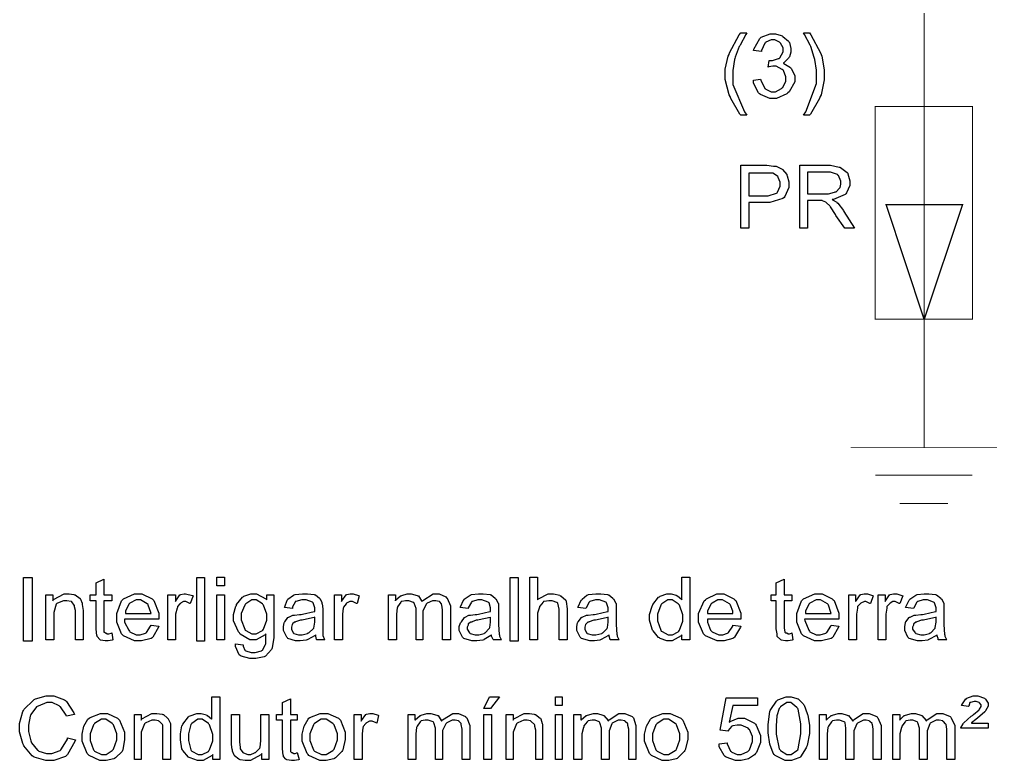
# Model space of a CAD drawing. Header units: metres. Extents: x -593 to 248, y 430 to 1024.
# Drawn here: x -157.44 to -115.18, y 899.48 to 931.51 of the extents above; entities that cross this region are included whole.
import ezdxf

# ---------------------------------------------------------------- set-up
doc = ezdxf.new("R2010")
doc.units = ezdxf.units.M
doc.header["$MEASUREMENT"] = 0
doc.layers.add('C00-7E-FF', color=150, linetype='Continuous')
doc.layers.add('CFF-7E-00', color=30, linetype='Continuous')

msp = doc.modelspace()

# ---------------------------------------------------------------- linework, layer by layer
at = {"layer": 'C00-7E-FF', "const_width": 0.0423}
for points in [[(-118.343, 936.822), (-118.343, 917.918)], [(-118.343, 917.918), (-118.343, 913.001)], [(-121.521, 913.001), (-115.203, 913.001)], [(-120.463, 911.813), (-116.264, 911.813)], [(-119.403, 910.582), (-117.325, 910.582)]]:
    msp.add_lwpolyline(points, dxfattribs=at)
for points in [[(-120.463, 927.751), (-116.264, 927.751), (-116.264, 918.552), (-120.463, 918.552), (-120.463, 927.751)], [(-119.996, 923.512), (-116.689, 923.512), (-118.343, 918.552), (-119.996, 923.512)]]:
    msp.add_lwpolyline(points, close=True, dxfattribs=at)
at = {"layer": 'C00-7E-FF'}
msp.add_lwpolyline([(-119.996, 923.512), (-116.689, 923.512), (-118.343, 918.552), (-119.996, 923.512)], close=True, dxfattribs=at)
at = {"layer": 'CFF-7E-00'}
for points in [[(-126.274, 927.371), (-126.317, 927.425), (-126.708, 928.101), (-126.74, 928.176), (-126.772, 928.25), (-126.951, 928.924), (-126.951, 929.149), (-126.951, 929.361), (-126.814, 929.924), (-126.781, 929.997), (-126.761, 930.072), (-126.338, 930.856), (-126.274, 930.929), (-126.019, 930.929), (-126.062, 930.866), (-126.306, 930.401), (-126.316, 930.379), (-126.338, 930.338), (-126.518, 929.883), (-126.528, 929.829), (-126.539, 929.777), (-126.613, 929.306), (-126.613, 929.149), (-126.613, 928.705), (-126.116, 927.52), (-126.019, 927.371), (-126.274, 927.371)], [(-125.721, 928.895), (-125.424, 928.936), (-125.414, 928.884), (-125.235, 928.535), (-125.213, 928.513), (-125.193, 928.493), (-124.954, 928.387), (-124.874, 928.387), (-124.779, 928.387), (-124.513, 928.524), (-124.491, 928.556), (-124.459, 928.578), (-124.322, 928.847), (-124.322, 928.936), (-124.322, 929.033), (-124.428, 929.3), (-124.448, 929.321), (-124.482, 929.353), (-124.745, 929.49), (-124.832, 929.49), (-124.896, 929.49), (-125.066, 929.459), (-125.087, 929.447), (-125.044, 929.744), (-125.044, 929.744), (-125.001, 929.744), (-125.001, 929.744), (-124.906, 929.744), (-124.643, 929.82), (-124.621, 929.829), (-124.589, 929.851), (-124.448, 930.12), (-124.448, 930.21), (-124.448, 930.284), (-124.557, 930.485), (-124.578, 930.506), (-124.6, 930.528), (-124.807, 930.633), (-124.874, 930.633), (-124.96, 930.633), (-125.193, 930.528), (-125.213, 930.506), (-125.235, 930.485), (-125.373, 930.168), (-125.383, 930.126), (-125.721, 930.167), (-125.711, 930.232), (-125.457, 930.686), (-125.424, 930.718), (-125.392, 930.75), (-125.004, 930.888), (-124.874, 930.888), (-124.779, 930.888), (-124.524, 930.813), (-124.491, 930.802), (-124.459, 930.782), (-124.206, 930.571), (-124.195, 930.548), (-124.174, 930.517), (-124.109, 930.255), (-124.109, 930.167), (-124.109, 930.094), (-124.174, 929.893), (-124.195, 929.871), (-124.206, 929.839), (-124.417, 929.639), (-124.448, 929.617), (-124.417, 929.607), (-124.132, 929.437), (-124.109, 929.405), (-124.078, 929.373), (-123.94, 929.078), (-123.94, 928.979), (-123.94, 928.821), (-124.184, 928.387), (-124.236, 928.344), (-124.279, 928.302), (-124.725, 928.09), (-124.874, 928.09), (-125.023, 928.09), (-125.426, 928.271), (-125.467, 928.302), (-125.51, 928.345), (-125.721, 928.758), (-125.721, 928.895)], [(-123.306, 927.371), (-123.56, 927.371), (-123.464, 927.52), (-123.007, 928.742), (-123.007, 929.149), (-123.007, 929.319), (-123.073, 929.777), (-123.094, 929.829), (-123.105, 929.872), (-123.243, 930.338), (-123.263, 930.379), (-123.274, 930.401), (-123.518, 930.866), (-123.56, 930.929), (-123.306, 930.929), (-123.254, 930.856), (-122.826, 930.072), (-122.795, 929.997), (-122.774, 929.924), (-122.668, 929.343), (-122.668, 929.149), (-122.668, 928.906), (-122.806, 928.25), (-122.838, 928.176), (-122.869, 928.101), (-123.265, 927.425), (-123.306, 927.371)], [(-126.274, 922.494), (-126.274, 925.209), (-125.256, 925.209), (-125.15, 925.209), (-124.854, 925.177), (-124.832, 925.166), (-124.748, 925.166), (-124.513, 925.059), (-124.491, 925.036), (-124.471, 925.027), (-124.29, 924.815), (-124.279, 924.783), (-124.269, 924.751), (-124.195, 924.491), (-124.195, 924.403), (-124.195, 924.255), (-124.374, 923.853), (-124.406, 923.81), (-124.45, 923.778), (-125.023, 923.598), (-125.213, 923.598), (-125.933, 923.598), (-125.933, 922.494), (-126.274, 922.494)], [(-123.729, 922.494), (-123.729, 925.209), (-122.541, 925.209), (-122.403, 925.209), (-122.022, 925.133), (-121.99, 925.122), (-121.958, 925.112), (-121.674, 924.9), (-121.652, 924.868), (-121.641, 924.837), (-121.564, 924.543), (-121.564, 924.444), (-121.564, 924.328), (-121.705, 924.011), (-121.737, 923.978), (-121.768, 923.947), (-122.266, 923.736), (-122.329, 923.725), (-122.308, 923.715), (-122.128, 923.609), (-122.117, 923.598), (-122.085, 923.566), (-121.842, 923.249), (-121.821, 923.216), (-121.353, 922.494), (-121.779, 922.494), (-122.16, 923.045), (-122.181, 923.088), (-122.392, 923.408), (-122.413, 923.428), (-122.424, 923.45), (-122.573, 923.588), (-122.583, 923.598), (-122.593, 923.609), (-122.742, 923.672), (-122.752, 923.682), (-122.806, 923.682), (-122.926, 923.682), (-122.964, 923.682), (-123.39, 923.682), (-123.39, 922.494), (-123.729, 922.494)], [(-125.933, 923.894), (-125.213, 923.894), (-125.087, 923.894), (-124.737, 924), (-124.705, 924.021), (-124.684, 924.043), (-124.578, 924.313), (-124.578, 924.403), (-124.578, 924.477), (-124.652, 924.678), (-124.662, 924.699), (-124.673, 924.721), (-124.854, 924.859), (-124.874, 924.868), (-124.874, 924.868), (-125.129, 924.868), (-125.213, 924.868), (-125.933, 924.868), (-125.933, 923.894)], [(-123.39, 923.978), (-122.583, 923.978), (-122.488, 923.978), (-122.224, 924.054), (-122.202, 924.064), (-122.15, 924.064), (-122.001, 924.213), (-121.99, 924.233), (-121.98, 924.244), (-121.949, 924.394), (-121.949, 924.444), (-121.949, 924.529), (-122.055, 924.762), (-122.076, 924.783), (-122.097, 924.805), (-122.399, 924.91), (-122.499, 924.91), (-123.39, 924.91), (-123.39, 923.978)], [(-157.277, 907.389), (-156.897, 907.389), (-156.897, 904.637), (-157.277, 904.637), (-157.277, 907.389)], [(-149.785, 907.389), (-149.446, 907.389), (-149.446, 904.637), (-149.785, 904.637), (-149.785, 907.389)], [(-148.92, 907.024), (-148.92, 907.406), (-148.581, 907.406), (-148.581, 907.024), (-148.92, 907.024)], [(-136.238, 907.389), (-135.9, 907.389), (-135.9, 904.637), (-136.238, 904.637), (-136.238, 907.389)], [(-135.392, 904.691), (-135.392, 907.406), (-135.053, 907.406), (-135.053, 906.429), (-135.011, 906.471), (-134.596, 906.682), (-134.457, 906.682), (-134.362, 906.682), (-134.099, 906.62), (-134.077, 906.598), (-134.045, 906.589), (-133.834, 906.408), (-133.823, 906.386), (-133.814, 906.354), (-133.78, 906.029), (-133.78, 905.92), (-133.78, 904.691), (-134.119, 904.691), (-134.119, 905.92), (-134.119, 906.017), (-134.183, 906.281), (-134.203, 906.302), (-134.226, 906.313), (-134.432, 906.386), (-134.5, 906.386), (-134.576, 906.386), (-134.778, 906.356), (-134.799, 906.345), (-134.821, 906.324), (-134.959, 906.155), (-134.968, 906.133), (-134.98, 906.112), (-135.053, 905.843), (-135.053, 905.752), (-135.053, 904.691), (-135.392, 904.691)], [(-128.82, 904.691), (-128.82, 904.905), (-128.851, 904.862), (-129.24, 904.648), (-129.369, 904.648), (-129.475, 904.648), (-129.761, 904.754), (-129.793, 904.775), (-129.825, 904.797), (-130.068, 905.085), (-130.089, 905.117), (-130.111, 905.16), (-130.217, 905.54), (-130.217, 905.667), (-130.217, 905.795), (-130.111, 906.144), (-130.089, 906.175), (-130.079, 906.218), (-129.825, 906.535), (-129.793, 906.556), (-129.761, 906.578), (-129.467, 906.682), (-129.369, 906.682), (-129.285, 906.682), (-129.063, 906.62), (-129.03, 906.598), (-129.01, 906.589), (-128.842, 906.451), (-128.82, 906.429), (-128.82, 907.406), (-128.478, 907.406), (-128.478, 904.691), (-128.82, 904.691)], [(-153.46, 904.99), (-153.418, 904.691), (-153.44, 904.681), (-153.613, 904.648), (-153.671, 904.648), (-153.746, 904.648), (-153.947, 904.681), (-153.967, 904.691), (-153.978, 904.702), (-154.086, 904.841), (-154.096, 904.862), (-154.107, 904.873), (-154.137, 905.151), (-154.137, 905.244), (-154.137, 906.386), (-154.392, 906.386), (-154.392, 906.641), (-154.137, 906.641), (-154.137, 907.151), (-153.799, 907.321), (-153.799, 906.641), (-153.46, 906.641), (-153.46, 906.386), (-153.799, 906.386), (-153.799, 905.244), (-153.799, 905.192), (-153.799, 905.072), (-153.799, 905.031), (-153.779, 905.031), (-153.73, 904.99), (-153.714, 904.99), (-153.714, 904.99), (-153.652, 904.947), (-153.63, 904.947), (-153.588, 904.947), (-153.482, 904.981), (-153.46, 904.99)], [(-124.067, 904.99), (-124.025, 904.691), (-124.047, 904.681), (-124.221, 904.648), (-124.279, 904.648), (-124.344, 904.648), (-124.524, 904.681), (-124.535, 904.691), (-124.557, 904.702), (-124.695, 904.841), (-124.705, 904.862), (-124.705, 904.958), (-124.748, 905.174), (-124.748, 905.244), (-124.748, 906.386), (-124.96, 906.386), (-124.96, 906.641), (-124.748, 906.641), (-124.748, 907.151), (-124.406, 907.321), (-124.406, 906.641), (-124.067, 906.641), (-124.067, 906.386), (-124.406, 906.386), (-124.406, 905.244), (-124.406, 905.192), (-124.375, 905.043), (-124.364, 905.031), (-124.364, 905.031), (-124.333, 904.99), (-124.322, 904.99), (-124.29, 904.99), (-124.22, 904.947), (-124.195, 904.947), (-124.163, 904.947), (-124.078, 904.981), (-124.067, 904.99)], [(-156.302, 904.691), (-156.302, 906.641), (-156.003, 906.641), (-156.003, 906.386), (-155.971, 906.44), (-155.519, 906.682), (-155.367, 906.682), (-155.294, 906.682), (-155.093, 906.652), (-155.071, 906.641), (-155.04, 906.632), (-154.829, 906.483), (-154.818, 906.471), (-154.808, 906.451), (-154.732, 906.276), (-154.732, 906.217), (-154.732, 906.217), (-154.688, 905.964), (-154.688, 905.879), (-154.688, 904.691), (-155.028, 904.691), (-155.028, 905.879), (-155.028, 905.954), (-155.071, 906.12), (-155.071, 906.175), (-155.082, 906.197), (-155.188, 906.335), (-155.198, 906.345), (-155.22, 906.356), (-155.395, 906.386), (-155.453, 906.386), (-155.548, 906.386), (-155.802, 906.281), (-155.833, 906.259), (-155.855, 906.239), (-155.96, 905.875), (-155.96, 905.752), (-155.96, 904.691), (-156.302, 904.691)], [(-151.761, 905.328), (-151.422, 905.286), (-151.444, 905.234), (-151.687, 904.808), (-151.718, 904.775), (-151.763, 904.754), (-152.176, 904.648), (-152.314, 904.648), (-152.483, 904.648), (-152.95, 904.862), (-152.992, 904.905), (-153.034, 904.947), (-153.245, 905.456), (-153.245, 905.624), (-153.245, 905.825), (-153.034, 906.377), (-152.992, 906.429), (-152.95, 906.471), (-152.474, 906.682), (-152.314, 906.682), (-152.155, 906.682), (-151.72, 906.471), (-151.677, 906.429), (-151.636, 906.387), (-151.422, 905.847), (-151.422, 905.667), (-151.422, 905.646), (-151.422, 905.599), (-151.422, 905.583), (-152.906, 905.583), (-152.906, 905.456), (-152.727, 905.106), (-152.695, 905.074), (-152.675, 905.043), (-152.405, 904.905), (-152.314, 904.905), (-152.23, 904.905), (-151.998, 904.981), (-151.976, 904.99), (-151.955, 905.012), (-151.783, 905.286), (-151.761, 905.328)], [(-151.042, 904.691), (-151.042, 906.641), (-150.703, 906.641), (-150.703, 906.345), (-150.693, 906.377), (-150.514, 906.632), (-150.492, 906.641), (-150.482, 906.652), (-150.329, 906.682), (-150.277, 906.682), (-150.277, 906.682), (-149.97, 906.609), (-149.938, 906.598), (-150.065, 906.259), (-150.087, 906.27), (-150.262, 906.345), (-150.32, 906.345), (-150.364, 906.345), (-150.482, 906.281), (-150.492, 906.259), (-150.514, 906.25), (-150.619, 906.13), (-150.619, 906.09), (-150.63, 906.058), (-150.703, 905.798), (-150.703, 905.709), (-150.703, 904.691), (-151.042, 904.691)], [(-148.92, 904.691), (-148.92, 906.641), (-148.581, 906.641), (-148.581, 904.691), (-148.92, 904.691)], [(-148.115, 904.522), (-147.777, 904.479), (-147.777, 904.415), (-147.703, 904.247), (-147.692, 904.225), (-147.671, 904.216), (-147.431, 904.14), (-147.35, 904.14), (-147.255, 904.14), (-146.992, 904.216), (-146.97, 904.225), (-146.949, 904.247), (-146.811, 904.49), (-146.8, 904.522), (-146.8, 904.629), (-146.8, 904.869), (-146.8, 904.947), (-146.832, 904.905), (-147.221, 904.691), (-147.35, 904.691), (-147.499, 904.691), (-147.914, 904.936), (-147.945, 904.99), (-147.988, 905.033), (-148.2, 905.508), (-148.2, 905.667), (-148.2, 905.795), (-148.096, 906.144), (-148.074, 906.175), (-148.064, 906.218), (-147.809, 906.535), (-147.777, 906.556), (-147.746, 906.578), (-147.449, 906.682), (-147.35, 906.682), (-147.203, 906.682), (-146.8, 906.471), (-146.757, 906.429), (-146.757, 906.641), (-146.461, 906.641), (-146.461, 904.947), (-146.461, 904.789), (-146.526, 904.341), (-146.547, 904.31), (-146.558, 904.268), (-146.811, 903.992), (-146.843, 903.971), (-146.875, 903.961), (-147.232, 903.886), (-147.35, 903.886), (-147.489, 903.886), (-147.872, 903.992), (-147.904, 904.013), (-147.947, 904.045), (-148.115, 904.403), (-148.115, 904.522)], [(-144.637, 904.905), (-144.67, 904.884), (-144.988, 904.702), (-145.02, 904.691), (-145.051, 904.681), (-145.313, 904.648), (-145.4, 904.648), (-145.517, 904.648), (-145.845, 904.754), (-145.866, 904.775), (-145.899, 904.808), (-146.036, 905.103), (-146.036, 905.201), (-146.036, 905.265), (-146.005, 905.434), (-145.994, 905.455), (-145.984, 905.477), (-145.846, 905.657), (-145.825, 905.667), (-145.804, 905.678), (-145.629, 905.752), (-145.57, 905.752), (-145.56, 905.763), (-145.345, 905.794), (-145.273, 905.794), (-145.21, 905.805), (-144.713, 905.911), (-144.681, 905.92), (-144.681, 905.942), (-144.681, 906.006), (-144.681, 906.006), (-144.681, 906.08), (-144.757, 906.293), (-144.766, 906.302), (-144.788, 906.324), (-145.057, 906.429), (-145.147, 906.429), (-145.243, 906.429), (-145.507, 906.356), (-145.528, 906.345), (-145.539, 906.324), (-145.655, 906.118), (-145.655, 906.048), (-145.994, 906.09), (-145.984, 906.121), (-145.877, 906.408), (-145.866, 906.429), (-145.845, 906.451), (-145.601, 906.62), (-145.57, 906.641), (-145.538, 906.652), (-145.213, 906.682), (-145.104, 906.682), (-144.999, 906.682), (-144.713, 906.652), (-144.681, 906.641), (-144.66, 906.632), (-144.478, 906.494), (-144.467, 906.471), (-144.458, 906.462), (-144.382, 906.31), (-144.382, 906.259), (-144.372, 906.25), (-144.34, 906.035), (-144.34, 905.963), (-144.34, 905.497), (-144.34, 905.35), (-144.34, 905.016), (-144.34, 904.905), (-144.331, 904.884), (-144.266, 904.702), (-144.255, 904.691), (-144.594, 904.691), (-144.605, 904.702), (-144.637, 904.855), (-144.637, 904.905)], [(-143.832, 904.691), (-143.832, 906.641), (-143.536, 906.641), (-143.536, 906.345), (-143.515, 906.377), (-143.334, 906.632), (-143.323, 906.641), (-143.303, 906.652), (-143.158, 906.682), (-143.11, 906.682), (-143.026, 906.682), (-142.793, 906.609), (-142.771, 906.598), (-142.855, 906.259), (-142.877, 906.27), (-143.052, 906.345), (-143.11, 906.345), (-143.164, 906.345), (-143.314, 906.281), (-143.323, 906.259), (-143.334, 906.25), (-143.441, 906.112), (-143.45, 906.09), (-143.461, 906.058), (-143.493, 905.798), (-143.493, 905.709), (-143.493, 904.691), (-143.832, 904.691)], [(-141.497, 904.691), (-141.497, 906.641), (-141.201, 906.641), (-141.201, 906.386), (-141.192, 906.408), (-140.98, 906.589), (-140.948, 906.598), (-140.927, 906.609), (-140.689, 906.682), (-140.609, 906.682), (-140.514, 906.682), (-140.259, 906.609), (-140.226, 906.598), (-140.205, 906.589), (-140.067, 906.377), (-140.056, 906.345), (-140.015, 906.398), (-139.569, 906.682), (-139.421, 906.682), (-139.316, 906.682), (-139.02, 906.546), (-138.998, 906.513), (-138.966, 906.492), (-138.825, 906.16), (-138.825, 906.048), (-138.825, 904.691), (-139.167, 904.691), (-139.167, 905.92), (-139.167, 905.995), (-139.2, 906.196), (-139.21, 906.217), (-139.21, 906.25), (-139.284, 906.335), (-139.294, 906.345), (-139.316, 906.356), (-139.459, 906.386), (-139.506, 906.386), (-139.592, 906.386), (-139.823, 906.281), (-139.844, 906.259), (-139.866, 906.239), (-140.013, 905.937), (-140.013, 905.836), (-140.013, 904.691), (-140.31, 904.691), (-140.31, 905.963), (-140.31, 906.048), (-140.388, 906.281), (-140.398, 906.302), (-140.42, 906.313), (-140.627, 906.386), (-140.694, 906.386), (-140.758, 906.386), (-140.927, 906.356), (-140.948, 906.345), (-140.97, 906.324), (-141.108, 906.121), (-141.117, 906.09), (-141.128, 906.069), (-141.16, 905.8), (-141.16, 905.709), (-141.16, 904.691), (-141.497, 904.691)], [(-137.045, 904.905), (-137.077, 904.884), (-137.364, 904.702), (-137.384, 904.691), (-137.417, 904.681), (-137.68, 904.648), (-137.767, 904.648), (-137.895, 904.648), (-138.244, 904.754), (-138.276, 904.775), (-138.307, 904.808), (-138.445, 905.103), (-138.445, 905.201), (-138.445, 905.265), (-138.382, 905.434), (-138.36, 905.455), (-138.35, 905.477), (-138.212, 905.657), (-138.19, 905.667), (-138.181, 905.678), (-138.03, 905.752), (-137.98, 905.752), (-137.959, 905.763), (-137.752, 905.794), (-137.683, 905.794), (-137.609, 905.805), (-137.119, 905.911), (-137.088, 905.92), (-137.088, 905.942), (-137.088, 906.006), (-137.088, 906.006), (-137.088, 906.08), (-137.151, 906.293), (-137.172, 906.302), (-137.194, 906.324), (-137.467, 906.429), (-137.556, 906.429), (-137.642, 906.429), (-137.873, 906.356), (-137.894, 906.345), (-137.916, 906.324), (-138.054, 906.08), (-138.063, 906.048), (-138.403, 906.09), (-138.393, 906.121), (-138.255, 906.408), (-138.233, 906.429), (-138.223, 906.451), (-137.968, 906.62), (-137.937, 906.641), (-137.905, 906.652), (-137.612, 906.682), (-137.514, 906.682), (-137.408, 906.682), (-137.11, 906.652), (-137.088, 906.641), (-137.067, 906.632), (-136.887, 906.494), (-136.876, 906.471), (-136.855, 906.462), (-136.76, 906.281), (-136.749, 906.259), (-136.749, 906.186), (-136.749, 906.019), (-136.749, 905.963), (-136.749, 905.497), (-136.749, 905.35), (-136.717, 904.927), (-136.706, 904.905), (-136.706, 904.853), (-136.633, 904.702), (-136.622, 904.691), (-136.961, 904.691), (-136.972, 904.702), (-137.045, 904.855), (-137.045, 904.905)], [(-131.957, 904.905), (-131.989, 904.884), (-132.306, 904.702), (-132.338, 904.691), (-132.36, 904.681), (-132.598, 904.648), (-132.677, 904.648), (-132.805, 904.648), (-133.156, 904.754), (-133.188, 904.775), (-133.219, 904.808), (-133.357, 905.103), (-133.357, 905.201), (-133.357, 905.265), (-133.326, 905.434), (-133.315, 905.455), (-133.305, 905.477), (-133.156, 905.657), (-133.145, 905.667), (-133.125, 905.678), (-132.948, 905.752), (-132.889, 905.752), (-132.868, 905.763), (-132.661, 905.794), (-132.593, 905.794), (-132.529, 905.805), (-132.032, 905.911), (-132, 905.92), (-132, 905.942), (-132, 906.006), (-132, 906.006), (-132, 906.08), (-132.074, 906.293), (-132.084, 906.302), (-132.106, 906.324), (-132.376, 906.429), (-132.466, 906.429), (-132.551, 906.429), (-132.794, 906.356), (-132.804, 906.345), (-132.825, 906.324), (-132.963, 906.08), (-132.973, 906.048), (-133.315, 906.09), (-133.305, 906.121), (-133.167, 906.408), (-133.145, 906.429), (-133.134, 906.451), (-132.921, 906.62), (-132.889, 906.641), (-132.857, 906.652), (-132.532, 906.682), (-132.423, 906.682), (-132.319, 906.682), (-132.032, 906.652), (-132, 906.641), (-131.979, 906.632), (-131.799, 906.494), (-131.788, 906.471), (-131.778, 906.462), (-131.671, 906.281), (-131.658, 906.259), (-131.658, 906.186), (-131.658, 906.019), (-131.658, 905.963), (-131.658, 905.497), (-131.658, 905.35), (-131.627, 904.927), (-131.616, 904.905), (-131.616, 904.853), (-131.543, 904.702), (-131.531, 904.691), (-131.915, 904.691), (-131.926, 904.702), (-131.957, 904.855), (-131.957, 904.905)], [(-126.613, 905.328), (-126.274, 905.286), (-126.285, 905.234), (-126.539, 904.808), (-126.571, 904.775), (-126.613, 904.754), (-126.994, 904.648), (-127.12, 904.648), (-127.301, 904.648), (-127.801, 904.862), (-127.842, 904.905), (-127.885, 904.947), (-128.098, 905.456), (-128.098, 905.624), (-128.098, 905.825), (-127.855, 906.377), (-127.801, 906.429), (-127.76, 906.471), (-127.313, 906.682), (-127.163, 906.682), (-127.005, 906.682), (-126.571, 906.471), (-126.528, 906.429), (-126.486, 906.387), (-126.274, 905.847), (-126.274, 905.667), (-126.274, 905.646), (-126.274, 905.599), (-126.274, 905.583), (-127.716, 905.583), (-127.716, 905.456), (-127.578, 905.106), (-127.546, 905.074), (-127.515, 905.043), (-127.22, 904.905), (-127.12, 904.905), (-127.047, 904.905), (-126.846, 904.981), (-126.824, 904.99), (-126.804, 905.012), (-126.624, 905.286), (-126.613, 905.328)], [(-122.372, 905.328), (-122.033, 905.286), (-122.044, 905.234), (-122.297, 904.808), (-122.329, 904.775), (-122.372, 904.754), (-122.785, 904.648), (-122.922, 904.648), (-123.092, 904.648), (-123.561, 904.862), (-123.602, 904.905), (-123.645, 904.947), (-123.856, 905.456), (-123.856, 905.624), (-123.856, 905.825), (-123.645, 906.377), (-123.602, 906.429), (-123.561, 906.471), (-123.081, 906.682), (-122.922, 906.682), (-122.763, 906.682), (-122.329, 906.471), (-122.286, 906.429), (-122.245, 906.387), (-122.033, 905.847), (-122.033, 905.667), (-122.033, 905.646), (-122.033, 905.599), (-122.033, 905.583), (-123.517, 905.583), (-123.507, 905.53), (-123.338, 905.106), (-123.306, 905.074), (-123.285, 905.043), (-123.013, 904.905), (-122.922, 904.905), (-122.838, 904.905), (-122.605, 904.981), (-122.583, 904.99), (-122.562, 905.012), (-122.383, 905.286), (-122.372, 905.328)], [(-121.607, 904.691), (-121.607, 906.641), (-121.311, 906.641), (-121.311, 906.345), (-121.29, 906.377), (-121.121, 906.632), (-121.098, 906.641), (-121.089, 906.652), (-120.939, 906.682), (-120.887, 906.682), (-120.803, 906.682), (-120.58, 906.609), (-120.548, 906.598), (-120.675, 906.259), (-120.697, 906.27), (-120.871, 906.345), (-120.929, 906.345), (-120.929, 906.345), (-121.089, 906.281), (-121.098, 906.259), (-121.121, 906.25), (-121.225, 906.13), (-121.225, 906.09), (-121.236, 906.058), (-121.268, 905.798), (-121.268, 905.709), (-121.268, 904.691), (-121.607, 904.691)], [(-120.336, 904.691), (-120.336, 906.641), (-120.04, 906.641), (-120.04, 906.345), (-120.019, 906.377), (-119.851, 906.632), (-119.829, 906.641), (-119.82, 906.652), (-119.668, 906.682), (-119.617, 906.682), (-119.533, 906.682), (-119.31, 906.609), (-119.278, 906.598), (-119.405, 906.259), (-119.427, 906.27), (-119.602, 906.345), (-119.66, 906.345), (-119.702, 906.345), (-119.82, 906.281), (-119.829, 906.259), (-119.851, 906.25), (-119.956, 906.13), (-119.956, 906.09), (-119.967, 906.058), (-119.999, 905.798), (-119.999, 905.709), (-119.999, 904.691), (-120.336, 904.691)], [(-117.791, 904.905), (-117.823, 904.884), (-118.141, 904.702), (-118.173, 904.691), (-118.195, 904.681), (-118.432, 904.648), (-118.51, 904.648), (-118.638, 904.648), (-118.99, 904.754), (-119.022, 904.775), (-119.053, 904.808), (-119.191, 905.103), (-119.191, 905.201), (-119.191, 905.265), (-119.16, 905.434), (-119.149, 905.455), (-119.139, 905.477), (-118.99, 905.657), (-118.979, 905.667), (-118.958, 905.678), (-118.782, 905.752), (-118.723, 905.752), (-118.702, 905.763), (-118.495, 905.794), (-118.426, 905.794), (-118.353, 905.805), (-117.866, 905.911), (-117.834, 905.92), (-117.834, 905.942), (-117.834, 906.006), (-117.834, 906.006), (-117.834, 906.08), (-117.897, 906.293), (-117.918, 906.302), (-117.94, 906.324), (-118.21, 906.429), (-118.299, 906.429), (-118.385, 906.429), (-118.618, 906.356), (-118.638, 906.345), (-118.661, 906.324), (-118.8, 906.08), (-118.81, 906.048), (-119.149, 906.09), (-119.139, 906.121), (-119.001, 906.408), (-118.979, 906.429), (-118.969, 906.451), (-118.713, 906.62), (-118.68, 906.641), (-118.648, 906.652), (-118.355, 906.682), (-118.257, 906.682), (-118.152, 906.682), (-117.866, 906.652), (-117.834, 906.641), (-117.813, 906.632), (-117.633, 906.494), (-117.622, 906.471), (-117.601, 906.462), (-117.506, 906.281), (-117.495, 906.259), (-117.495, 906.186), (-117.495, 906.019), (-117.495, 905.963), (-117.495, 905.497), (-117.495, 905.35), (-117.463, 904.927), (-117.452, 904.905), (-117.452, 904.853), (-117.379, 904.702), (-117.368, 904.691), (-117.75, 904.691), (-117.75, 904.745), (-117.791, 904.865), (-117.791, 904.905)], [(-152.865, 905.836), (-151.761, 905.836), (-151.772, 905.879), (-151.88, 906.196), (-151.891, 906.217), (-151.922, 906.25), (-152.216, 906.429), (-152.314, 906.429), (-152.41, 906.429), (-152.675, 906.281), (-152.695, 906.259), (-152.727, 906.239), (-152.865, 905.937), (-152.865, 905.836)], [(-147.861, 905.709), (-147.861, 905.562), (-147.714, 905.148), (-147.692, 905.117), (-147.671, 905.096), (-147.4, 904.947), (-147.309, 904.947), (-147.214, 904.947), (-146.949, 905.096), (-146.927, 905.117), (-146.895, 905.148), (-146.757, 905.537), (-146.757, 905.667), (-146.757, 905.805), (-146.895, 906.185), (-146.927, 906.217), (-146.949, 906.25), (-147.219, 906.429), (-147.309, 906.429), (-147.405, 906.429), (-147.671, 906.25), (-147.692, 906.217), (-147.714, 906.196), (-147.861, 905.832), (-147.861, 905.709)], [(-129.878, 905.667), (-129.878, 905.519), (-129.731, 905.106), (-129.708, 905.074), (-129.677, 905.054), (-129.415, 904.905), (-129.327, 904.905), (-129.232, 904.905), (-128.978, 905.043), (-128.946, 905.074), (-128.926, 905.106), (-128.774, 905.495), (-128.774, 905.624), (-128.774, 905.773), (-128.926, 906.185), (-128.946, 906.217), (-128.978, 906.25), (-129.24, 906.429), (-129.327, 906.429), (-129.423, 906.429), (-129.688, 906.25), (-129.708, 906.217), (-129.731, 906.196), (-129.878, 905.799), (-129.878, 905.667)], [(-127.716, 905.836), (-126.613, 905.836), (-126.613, 905.931), (-126.72, 906.196), (-126.74, 906.217), (-126.762, 906.25), (-127.064, 906.429), (-127.163, 906.429), (-127.26, 906.429), (-127.515, 906.281), (-127.546, 906.259), (-127.568, 906.239), (-127.716, 905.937), (-127.716, 905.836)], [(-123.474, 905.836), (-122.372, 905.836), (-122.383, 905.879), (-122.489, 906.196), (-122.499, 906.217), (-122.53, 906.25), (-122.824, 906.429), (-122.922, 906.429), (-123.018, 906.429), (-123.285, 906.281), (-123.306, 906.259), (-123.338, 906.239), (-123.474, 905.937), (-123.474, 905.836)], [(-144.681, 905.667), (-144.713, 905.657), (-145.169, 905.551), (-145.232, 905.54), (-145.306, 905.54), (-145.519, 905.466), (-145.528, 905.455), (-145.56, 905.455), (-145.645, 905.382), (-145.655, 905.37), (-145.666, 905.361), (-145.697, 905.241), (-145.697, 905.201), (-145.697, 905.148), (-145.624, 905.001), (-145.612, 904.99), (-145.592, 904.97), (-145.385, 904.905), (-145.316, 904.905), (-145.232, 904.905), (-144.999, 904.97), (-144.977, 904.99), (-144.945, 905.001), (-144.745, 905.18), (-144.724, 905.201), (-144.724, 905.201), (-144.681, 905.456), (-144.681, 905.54), (-144.681, 905.667)], [(-137.088, 905.667), (-137.11, 905.657), (-137.577, 905.551), (-137.641, 905.54), (-137.704, 905.54), (-137.884, 905.466), (-137.894, 905.455), (-137.937, 905.455), (-138.054, 905.382), (-138.063, 905.37), (-138.063, 905.329), (-138.106, 905.234), (-138.106, 905.201), (-138.106, 905.148), (-138.001, 905.001), (-137.98, 904.99), (-137.97, 904.97), (-137.755, 904.905), (-137.683, 904.905), (-137.598, 904.905), (-137.364, 904.97), (-137.341, 904.99), (-137.321, 905.001), (-137.142, 905.18), (-137.13, 905.201), (-137.121, 905.223), (-137.088, 905.461), (-137.088, 905.54), (-137.088, 905.667)], [(-132, 905.667), (-132.032, 905.657), (-132.486, 905.551), (-132.55, 905.54), (-132.624, 905.54), (-132.825, 905.466), (-132.846, 905.455), (-132.878, 905.455), (-132.963, 905.382), (-132.973, 905.37), (-132.984, 905.361), (-133.016, 905.241), (-133.016, 905.201), (-133.016, 905.148), (-132.941, 905.001), (-132.93, 904.99), (-132.91, 904.97), (-132.703, 904.905), (-132.634, 904.905), (-132.539, 904.905), (-132.285, 904.97), (-132.254, 904.99), (-132.233, 905.001), (-132.053, 905.18), (-132.042, 905.201), (-132.032, 905.223), (-132, 905.461), (-132, 905.54), (-132, 905.667)], [(-117.834, 905.667), (-117.866, 905.657), (-118.32, 905.551), (-118.384, 905.54), (-118.458, 905.54), (-118.659, 905.466), (-118.68, 905.455), (-118.713, 905.455), (-118.8, 905.382), (-118.81, 905.37), (-118.81, 905.329), (-118.852, 905.234), (-118.852, 905.201), (-118.852, 905.148), (-118.745, 905.001), (-118.723, 904.99), (-118.713, 904.97), (-118.498, 904.905), (-118.426, 904.905), (-118.343, 904.905), (-118.119, 904.97), (-118.087, 904.99), (-118.067, 905.001), (-117.887, 905.18), (-117.876, 905.201), (-117.867, 905.223), (-117.834, 905.461), (-117.834, 905.54), (-117.834, 905.667)], [(-155.367, 900.452), (-155.028, 900.367), (-155.051, 900.294), (-155.369, 899.733), (-155.41, 899.69), (-155.464, 899.649), (-155.964, 899.478), (-156.13, 899.478), (-156.31, 899.478), (-156.81, 899.616), (-156.852, 899.648), (-156.905, 899.679), (-157.254, 900.104), (-157.275, 900.156), (-157.297, 900.21), (-157.444, 900.711), (-157.444, 900.878), (-157.444, 901.07), (-157.297, 901.588), (-157.275, 901.64), (-157.243, 901.694), (-156.863, 902.074), (-156.809, 902.106), (-156.757, 902.138), (-156.287, 902.275), (-156.13, 902.275), (-155.961, 902.275), (-155.496, 902.095), (-155.453, 902.063), (-155.412, 902.032), (-155.093, 901.534), (-155.071, 901.471), (-155.41, 901.386), (-155.432, 901.44), (-155.675, 901.789), (-155.706, 901.81), (-155.738, 901.841), (-156.032, 901.979), (-156.13, 901.979), (-156.269, 901.979), (-156.641, 901.832), (-156.682, 901.81), (-156.714, 901.789), (-156.958, 901.471), (-156.978, 901.428), (-156.989, 901.386), (-157.064, 901.006), (-157.064, 900.878), (-157.064, 900.729), (-156.959, 900.326), (-156.937, 900.283), (-156.927, 900.241), (-156.672, 899.923), (-156.641, 899.901), (-156.609, 899.88), (-156.284, 899.774), (-156.175, 899.774), (-156.048, 899.774), (-155.695, 899.912), (-155.664, 899.944), (-155.632, 899.975), (-155.378, 900.4), (-155.367, 900.452)], [(-149.092, 899.521), (-149.092, 899.733), (-149.124, 899.692), (-149.512, 899.478), (-149.642, 899.478), (-149.759, 899.478), (-150.066, 899.584), (-150.107, 899.605), (-150.139, 899.627), (-150.383, 899.912), (-150.404, 899.944), (-150.426, 899.987), (-150.492, 900.367), (-150.492, 900.494), (-150.492, 900.622), (-150.426, 900.973), (-150.404, 901.005), (-150.394, 901.047), (-150.139, 901.366), (-150.107, 901.386), (-150.076, 901.409), (-149.782, 901.513), (-149.684, 901.513), (-149.6, 901.513), (-149.368, 901.45), (-149.345, 901.428), (-149.325, 901.418), (-149.146, 901.281), (-149.135, 901.258), (-149.135, 902.233), (-148.793, 902.233), (-148.793, 899.521), (-149.092, 899.521)], [(-145.443, 899.817), (-145.359, 899.521), (-145.39, 899.511), (-145.557, 899.478), (-145.612, 899.478), (-145.687, 899.478), (-145.888, 899.511), (-145.909, 899.521), (-145.931, 899.532), (-146.036, 899.652), (-146.036, 899.69), (-146.046, 899.701), (-146.078, 899.978), (-146.078, 900.071), (-146.078, 901.217), (-146.334, 901.217), (-146.334, 901.471), (-146.078, 901.471), (-146.078, 901.979), (-145.739, 902.147), (-145.739, 901.471), (-145.443, 901.471), (-145.443, 901.217), (-145.739, 901.217), (-145.739, 900.071), (-145.739, 900.018), (-145.739, 899.9), (-145.739, 899.86), (-145.739, 899.86), (-145.697, 899.817), (-145.697, 899.817), (-145.665, 899.817), (-145.595, 899.774), (-145.57, 899.774), (-145.538, 899.774), (-145.454, 899.807), (-145.443, 899.817)], [(-137.384, 901.724), (-137.13, 902.233), (-136.706, 902.233), (-137.088, 901.724), (-137.384, 901.724)], [(-134.288, 901.851), (-134.288, 902.233), (-133.991, 902.233), (-133.991, 901.851), (-134.288, 901.851)], [(-127.206, 900.197), (-126.867, 900.24), (-126.857, 900.199), (-126.72, 899.882), (-126.697, 899.86), (-126.666, 899.839), (-126.436, 899.733), (-126.358, 899.733), (-126.252, 899.733), (-125.966, 899.87), (-125.933, 899.901), (-125.901, 899.934), (-125.763, 900.291), (-125.763, 900.41), (-125.763, 900.517), (-125.901, 900.815), (-125.933, 900.835), (-125.955, 900.867), (-126.258, 901.005), (-126.358, 901.005), (-126.433, 901.005), (-126.623, 900.973), (-126.655, 900.962), (-126.677, 900.942), (-126.814, 900.771), (-126.824, 900.749), (-127.163, 900.791), (-126.91, 902.19), (-125.552, 902.19), (-125.552, 901.851), (-126.613, 901.851), (-126.781, 901.132), (-126.74, 901.164), (-126.391, 901.301), (-126.274, 901.301), (-126.116, 901.301), (-125.679, 901.09), (-125.636, 901.047), (-125.604, 901.006), (-125.424, 900.56), (-125.424, 900.41), (-125.424, 900.251), (-125.595, 899.828), (-125.636, 899.774), (-125.679, 899.722), (-125.934, 899.548), (-126.252, 899.478), (-126.358, 899.478), (-126.507, 899.478), (-126.91, 899.616), (-126.951, 899.648), (-126.994, 899.69), (-127.206, 900.071), (-127.206, 900.197)], [(-125.087, 900.835), (-125.087, 901.037), (-125.023, 901.588), (-125.001, 901.64), (-124.98, 901.683), (-124.737, 902.043), (-124.705, 902.063), (-124.673, 902.095), (-124.315, 902.233), (-124.195, 902.233), (-124.1, 902.233), (-123.845, 902.158), (-123.813, 902.147), (-123.793, 902.138), (-123.582, 901.926), (-123.56, 901.894), (-123.539, 901.862), (-123.401, 901.513), (-123.39, 901.471), (-123.381, 901.439), (-123.306, 900.987), (-123.306, 900.835), (-123.306, 900.645), (-123.412, 900.124), (-123.433, 900.071), (-123.444, 900.018), (-123.697, 899.638), (-123.729, 899.605), (-123.761, 899.584), (-124.087, 899.478), (-124.195, 899.478), (-124.355, 899.478), (-124.79, 899.692), (-124.832, 899.733), (-124.874, 899.796), (-125.023, 900.189), (-125.087, 900.674), (-125.087, 900.835)], [(-124.748, 900.835), (-124.748, 900.614), (-124.61, 899.987), (-124.578, 899.944), (-124.557, 899.912), (-124.286, 899.733), (-124.195, 899.733), (-124.1, 899.733), (-123.845, 899.912), (-123.813, 899.944), (-123.793, 899.987), (-123.686, 900.623), (-123.686, 900.835), (-123.686, 901.059), (-123.793, 901.693), (-123.813, 901.724), (-123.845, 901.767), (-124.108, 901.979), (-124.195, 901.979), (-124.291, 901.979), (-124.557, 901.799), (-124.578, 901.767), (-124.61, 901.725), (-124.71, 901.413), (-124.748, 900.98), (-124.748, 900.835)], [(-116.773, 900.878), (-116.763, 900.889), (-116.668, 901.068), (-116.646, 901.089), (-116.636, 901.111), (-116.318, 901.396), (-116.264, 901.428), (-116.223, 901.459), (-115.979, 901.673), (-115.968, 901.683), (-115.958, 901.694), (-115.884, 901.812), (-115.884, 901.851), (-115.884, 901.884), (-115.958, 901.97), (-115.968, 901.979), (-115.979, 901.99), (-116.099, 902.02), (-116.138, 902.02), (-116.191, 902.02), (-116.34, 901.99), (-116.35, 901.979), (-116.372, 901.979), (-116.424, 901.832), (-116.434, 901.81), (-116.73, 901.851), (-116.72, 901.884), (-116.541, 902.138), (-116.519, 902.147), (-116.499, 902.169), (-116.228, 902.275), (-116.138, 902.275), (-116.031, 902.275), (-115.743, 902.169), (-115.712, 902.147), (-115.691, 902.127), (-115.585, 901.953), (-115.585, 901.894), (-115.585, 901.821), (-115.691, 901.62), (-115.712, 901.597), (-115.723, 901.577), (-116.044, 901.301), (-116.096, 901.258), (-116.118, 901.249), (-116.297, 901.1), (-116.307, 901.089), (-115.585, 901.089), (-115.585, 900.878), (-116.773, 900.878)], [(-154.732, 900.494), (-154.732, 900.611), (-154.663, 900.962), (-154.487, 901.26), (-154.433, 901.301), (-154.392, 901.333), (-153.948, 901.513), (-153.799, 901.513), (-153.641, 901.513), (-153.205, 901.301), (-153.161, 901.258), (-153.12, 901.217), (-152.906, 900.707), (-152.906, 900.536), (-152.906, 900.378), (-152.982, 899.944), (-152.992, 899.901), (-153.014, 899.87), (-153.302, 899.586), (-153.334, 899.563), (-153.376, 899.554), (-153.695, 899.478), (-153.799, 899.478), (-153.969, 899.478), (-154.435, 899.692), (-154.476, 899.733), (-154.519, 899.776), (-154.732, 900.314), (-154.732, 900.494)], [(-152.483, 899.521), (-152.483, 901.471), (-152.187, 901.471), (-152.187, 901.217), (-152.155, 901.271), (-151.734, 901.513), (-151.592, 901.513), (-151.508, 901.513), (-151.275, 901.482), (-151.253, 901.471), (-151.221, 901.461), (-151.053, 901.312), (-151.042, 901.301), (-151.021, 901.281), (-150.926, 901.07), (-150.915, 901.047), (-150.915, 901.047), (-150.915, 900.791), (-150.915, 900.706), (-150.915, 899.521), (-151.253, 899.521), (-151.253, 900.706), (-151.253, 900.782), (-151.253, 900.95), (-151.253, 901.005), (-151.264, 901.027), (-151.401, 901.165), (-151.422, 901.174), (-151.433, 901.185), (-151.585, 901.217), (-151.634, 901.217), (-151.731, 901.217), (-151.986, 901.111), (-152.017, 901.089), (-152.04, 901.068), (-152.187, 900.702), (-152.187, 900.579), (-152.187, 899.521), (-152.483, 899.521)], [(-146.97, 899.521), (-146.97, 899.774), (-147.012, 899.722), (-147.459, 899.478), (-147.608, 899.478), (-147.693, 899.478), (-147.914, 899.511), (-147.945, 899.521), (-147.967, 899.532), (-148.148, 899.68), (-148.158, 899.69), (-148.169, 899.712), (-148.243, 899.886), (-148.243, 899.944), (-148.254, 899.955), (-148.284, 900.17), (-148.284, 900.24), (-148.284, 901.471), (-147.945, 901.471), (-147.945, 900.367), (-147.945, 900.283), (-147.915, 900.04), (-147.904, 900.029), (-147.904, 899.977), (-147.799, 899.828), (-147.777, 899.817), (-147.768, 899.807), (-147.582, 899.733), (-147.52, 899.733), (-147.456, 899.733), (-147.288, 899.807), (-147.266, 899.817), (-147.245, 899.828), (-147.065, 900.009), (-147.054, 900.029), (-147.044, 900.051), (-147.012, 900.32), (-147.012, 900.41), (-147.012, 901.471), (-146.673, 901.471), (-146.673, 899.521), (-146.97, 899.521)], [(-145.232, 900.494), (-145.232, 900.611), (-145.148, 900.962), (-144.978, 901.26), (-144.936, 901.301), (-144.894, 901.333), (-144.448, 901.513), (-144.298, 901.513), (-144.128, 901.513), (-143.662, 901.301), (-143.62, 901.258), (-143.578, 901.217), (-143.366, 900.707), (-143.366, 900.536), (-143.366, 900.378), (-143.472, 899.944), (-143.493, 899.901), (-143.515, 899.87), (-143.79, 899.586), (-143.832, 899.563), (-143.864, 899.554), (-144.19, 899.478), (-144.298, 899.478), (-144.469, 899.478), (-144.936, 899.692), (-144.977, 899.733), (-145.02, 899.776), (-145.232, 900.314), (-145.232, 900.494)], [(-142.983, 899.521), (-142.983, 901.471), (-142.687, 901.471), (-142.687, 901.174), (-142.666, 901.206), (-142.486, 901.461), (-142.475, 901.471), (-142.454, 901.482), (-142.311, 901.513), (-142.262, 901.513), (-142.178, 901.513), (-141.947, 901.439), (-141.925, 901.428), (-142.009, 901.089), (-142.031, 901.1), (-142.204, 901.174), (-142.262, 901.174), (-142.316, 901.174), (-142.454, 901.111), (-142.475, 901.089), (-142.486, 901.079), (-142.592, 900.943), (-142.601, 900.921), (-142.612, 900.889), (-142.644, 900.624), (-142.644, 900.536), (-142.644, 899.521), (-142.983, 899.521)], [(-140.651, 899.521), (-140.651, 901.471), (-140.355, 901.471), (-140.355, 901.217), (-140.346, 901.239), (-140.133, 901.418), (-140.101, 901.428), (-140.081, 901.439), (-139.843, 901.513), (-139.762, 901.513), (-139.668, 901.513), (-139.413, 901.439), (-139.379, 901.428), (-139.359, 901.418), (-139.221, 901.206), (-139.21, 901.174), (-139.169, 901.228), (-138.724, 901.513), (-138.575, 901.513), (-138.47, 901.513), (-138.174, 901.376), (-138.152, 901.344), (-138.12, 901.323), (-137.98, 900.99), (-137.98, 900.878), (-137.98, 899.521), (-138.321, 899.521), (-138.321, 900.751), (-138.321, 900.826), (-138.353, 901.027), (-138.363, 901.047), (-138.363, 901.079), (-138.438, 901.165), (-138.448, 901.174), (-138.47, 901.185), (-138.612, 901.217), (-138.659, 901.217), (-138.744, 901.217), (-138.977, 901.111), (-138.998, 901.089), (-139.02, 901.068), (-139.167, 900.767), (-139.167, 900.666), (-139.167, 899.521), (-139.464, 899.521), (-139.464, 900.793), (-139.464, 900.878), (-139.541, 901.111), (-139.55, 901.132), (-139.572, 901.143), (-139.779, 901.217), (-139.847, 901.217), (-139.911, 901.217), (-140.081, 901.185), (-140.101, 901.174), (-140.124, 901.154), (-140.261, 900.953), (-140.271, 900.921), (-140.282, 900.9), (-140.312, 900.63), (-140.312, 900.539), (-140.312, 899.521), (-140.651, 899.521)], [(-137.384, 899.521), (-137.384, 901.471), (-137.045, 901.471), (-137.045, 899.521), (-137.384, 899.521)], [(-136.41, 899.521), (-136.41, 901.471), (-136.114, 901.471), (-136.114, 901.217), (-136.082, 901.271), (-135.629, 901.513), (-135.477, 901.513), (-135.402, 901.513), (-135.201, 901.482), (-135.179, 901.471), (-135.147, 901.461), (-134.948, 901.312), (-134.926, 901.301), (-134.916, 901.281), (-134.853, 901.07), (-134.842, 901.047), (-134.842, 901.047), (-134.842, 900.791), (-134.842, 900.706), (-134.842, 899.521), (-135.138, 899.521), (-135.138, 900.706), (-135.138, 900.782), (-135.179, 900.95), (-135.179, 901.005), (-135.19, 901.027), (-135.328, 901.165), (-135.349, 901.174), (-135.36, 901.185), (-135.511, 901.217), (-135.561, 901.217), (-135.656, 901.217), (-135.909, 901.111), (-135.941, 901.089), (-135.963, 901.068), (-136.114, 900.702), (-136.114, 900.579), (-136.114, 899.521), (-136.41, 899.521)], [(-134.288, 899.521), (-134.288, 901.471), (-133.991, 901.471), (-133.991, 899.521), (-134.288, 899.521)], [(-133.484, 899.521), (-133.484, 901.471), (-133.188, 901.471), (-133.188, 901.217), (-133.166, 901.239), (-132.952, 901.418), (-132.93, 901.428), (-132.898, 901.439), (-132.638, 901.513), (-132.55, 901.513), (-132.466, 901.513), (-132.233, 901.439), (-132.211, 901.428), (-132.19, 901.418), (-132.011, 901.206), (-132, 901.174), (-131.969, 901.228), (-131.547, 901.513), (-131.405, 901.513), (-131.289, 901.513), (-130.971, 901.376), (-130.939, 901.344), (-130.918, 901.323), (-130.812, 900.99), (-130.812, 900.878), (-130.812, 899.521), (-131.108, 899.521), (-131.108, 900.749), (-131.108, 900.824), (-131.15, 900.992), (-131.15, 901.047), (-131.161, 901.059), (-131.267, 901.165), (-131.277, 901.174), (-131.288, 901.185), (-131.439, 901.217), (-131.489, 901.217), (-131.574, 901.217), (-131.81, 901.111), (-131.831, 901.089), (-131.852, 901.068), (-131.957, 900.765), (-131.957, 900.663), (-131.957, 899.521), (-132.296, 899.521), (-132.296, 900.791), (-132.296, 900.877), (-132.371, 901.111), (-132.381, 901.132), (-132.392, 901.143), (-132.573, 901.217), (-132.634, 901.217), (-132.699, 901.217), (-132.868, 901.185), (-132.889, 901.174), (-132.911, 901.154), (-133.058, 900.98), (-133.058, 900.921), (-133.07, 900.9), (-133.145, 900.627), (-133.145, 900.536), (-133.145, 899.521), (-133.484, 899.521)], [(-130.43, 900.494), (-130.43, 900.611), (-130.346, 900.962), (-130.177, 901.26), (-130.134, 901.301), (-130.093, 901.333), (-129.647, 901.513), (-129.496, 901.513), (-129.328, 901.513), (-128.862, 901.301), (-128.82, 901.258), (-128.778, 901.217), (-128.565, 900.707), (-128.565, 900.536), (-128.565, 900.378), (-128.672, 899.944), (-128.693, 899.901), (-128.715, 899.87), (-128.989, 899.586), (-129.03, 899.563), (-129.063, 899.554), (-129.389, 899.478), (-129.496, 899.478), (-129.667, 899.478), (-130.136, 899.692), (-130.177, 899.733), (-130.22, 899.776), (-130.43, 900.314), (-130.43, 900.494)], [(-122.879, 899.521), (-122.879, 901.471), (-122.583, 901.471), (-122.583, 901.217), (-122.573, 901.239), (-122.361, 901.418), (-122.329, 901.428), (-122.308, 901.439), (-122.07, 901.513), (-121.99, 901.513), (-121.906, 901.513), (-121.674, 901.439), (-121.652, 901.428), (-121.621, 901.418), (-121.448, 901.206), (-121.437, 901.174), (-121.396, 901.228), (-120.983, 901.513), (-120.845, 901.513), (-120.729, 901.513), (-120.401, 901.376), (-120.379, 901.344), (-120.347, 901.323), (-120.21, 900.99), (-120.21, 900.878), (-120.21, 899.521), (-120.548, 899.521), (-120.548, 900.749), (-120.548, 900.824), (-120.582, 901.027), (-120.591, 901.047), (-120.591, 901.079), (-120.697, 901.165), (-120.718, 901.174), (-120.729, 901.185), (-120.849, 901.217), (-120.887, 901.217), (-120.973, 901.217), (-121.205, 901.111), (-121.225, 901.089), (-121.258, 901.068), (-121.395, 900.765), (-121.395, 900.663), (-121.395, 899.521), (-121.737, 899.521), (-121.737, 900.791), (-121.737, 900.877), (-121.769, 901.111), (-121.779, 901.132), (-121.801, 901.143), (-122.008, 901.217), (-122.076, 901.217), (-122.139, 901.217), (-122.308, 901.185), (-122.329, 901.174), (-122.351, 901.154), (-122.489, 900.953), (-122.499, 900.921), (-122.51, 900.9), (-122.541, 900.627), (-122.541, 900.536), (-122.541, 899.521), (-122.879, 899.521)], [(-119.7, 899.521), (-119.7, 901.471), (-119.403, 901.471), (-119.403, 901.217), (-119.394, 901.239), (-119.213, 901.418), (-119.191, 901.428), (-119.16, 901.439), (-118.898, 901.513), (-118.81, 901.513), (-118.725, 901.513), (-118.491, 901.439), (-118.469, 901.428), (-118.448, 901.418), (-118.268, 901.206), (-118.257, 901.174), (-118.216, 901.228), (-117.802, 901.513), (-117.664, 901.513), (-117.547, 901.513), (-117.229, 901.376), (-117.196, 901.344), (-117.175, 901.323), (-117.026, 900.99), (-117.026, 900.878), (-117.026, 899.521), (-117.368, 899.521), (-117.368, 900.749), (-117.368, 900.824), (-117.401, 901.027), (-117.411, 901.047), (-117.422, 901.059), (-117.517, 901.165), (-117.537, 901.174), (-117.549, 901.185), (-117.7, 901.217), (-117.75, 901.217), (-117.835, 901.217), (-118.067, 901.111), (-118.087, 901.089), (-118.109, 901.068), (-118.214, 900.765), (-118.214, 900.663), (-118.214, 899.521), (-118.553, 899.521), (-118.553, 900.791), (-118.553, 900.877), (-118.618, 901.111), (-118.638, 901.132), (-118.65, 901.143), (-118.834, 901.217), (-118.895, 901.217), (-118.958, 901.217), (-119.128, 901.185), (-119.149, 901.174), (-119.17, 901.154), (-119.308, 900.953), (-119.318, 900.921), (-119.329, 900.9), (-119.403, 900.627), (-119.403, 900.536), (-119.403, 899.521), (-119.7, 899.521)], [(-154.392, 900.494), (-154.392, 900.346), (-154.254, 899.934), (-154.222, 899.901), (-154.202, 899.88), (-153.9, 899.733), (-153.799, 899.733), (-153.704, 899.733), (-153.44, 899.912), (-153.418, 899.944), (-153.386, 899.966), (-153.245, 900.363), (-153.245, 900.494), (-153.245, 900.633), (-153.386, 901.016), (-153.418, 901.047), (-153.44, 901.079), (-153.71, 901.258), (-153.799, 901.258), (-153.905, 901.258), (-154.202, 901.079), (-154.222, 901.047), (-154.254, 901.016), (-154.392, 900.624), (-154.392, 900.494)], [(-150.15, 900.494), (-150.15, 900.346), (-150.045, 899.934), (-150.023, 899.901), (-149.992, 899.88), (-149.73, 899.733), (-149.642, 899.733), (-149.547, 899.733), (-149.283, 899.87), (-149.261, 899.901), (-149.23, 899.934), (-149.092, 900.323), (-149.092, 900.452), (-149.092, 900.601), (-149.23, 901.016), (-149.261, 901.047), (-149.283, 901.079), (-149.552, 901.258), (-149.642, 901.258), (-149.738, 901.258), (-149.992, 901.079), (-150.023, 901.047), (-150.045, 901.027), (-150.15, 900.627), (-150.15, 900.494)], [(-144.893, 900.494), (-144.893, 900.346), (-144.745, 899.934), (-144.724, 899.901), (-144.692, 899.88), (-144.397, 899.733), (-144.298, 899.733), (-144.193, 899.733), (-143.906, 899.912), (-143.875, 899.944), (-143.854, 899.966), (-143.705, 900.363), (-143.705, 900.494), (-143.705, 900.633), (-143.854, 901.016), (-143.875, 901.047), (-143.906, 901.079), (-144.2, 901.258), (-144.298, 901.258), (-144.405, 901.258), (-144.692, 901.079), (-144.724, 901.047), (-144.745, 901.016), (-144.893, 900.624), (-144.893, 900.494)], [(-130.091, 900.494), (-130.091, 900.346), (-129.944, 899.934), (-129.922, 899.901), (-129.89, 899.88), (-129.595, 899.733), (-129.496, 899.733), (-129.392, 899.733), (-129.105, 899.912), (-129.073, 899.944), (-129.052, 899.966), (-128.904, 900.363), (-128.904, 900.494), (-128.904, 900.633), (-129.052, 901.016), (-129.073, 901.047), (-129.105, 901.079), (-129.398, 901.258), (-129.496, 901.258), (-129.604, 901.258), (-129.89, 901.079), (-129.922, 901.047), (-129.944, 901.016), (-130.091, 900.624), (-130.091, 900.494)]]:
    msp.add_lwpolyline(points, close=True, dxfattribs=at)

doc.saveas('drawing.dxf')
